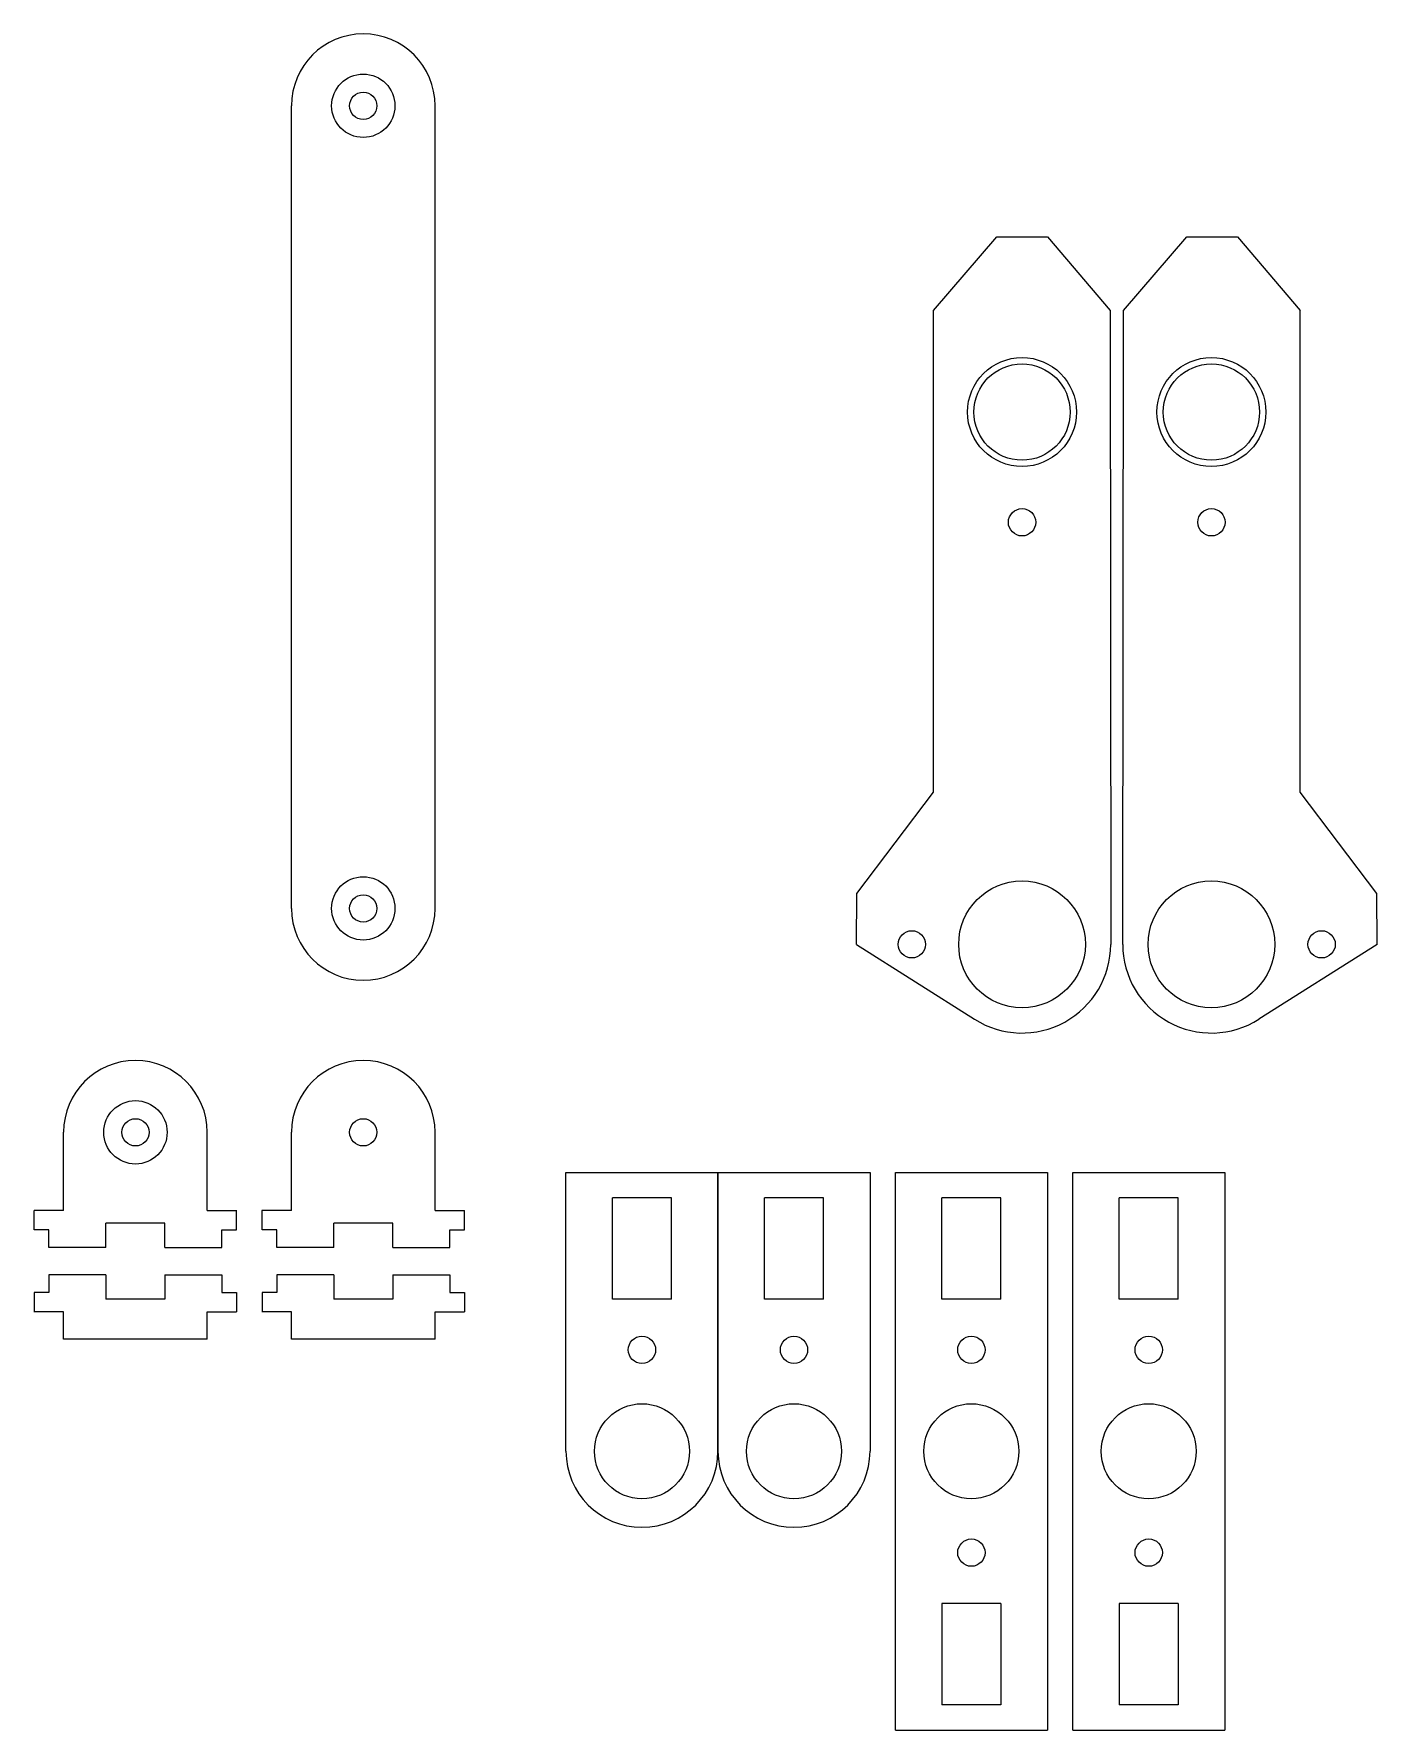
# Model space of a CAD drawing. Header units: inches. Extents: x -0.1 to 5.2, y 1.31 to 8.
import ezdxf

# ---------------------------------------------------------------- set-up
doc = ezdxf.new("R2010")
doc.units = ezdxf.units.IN
doc.header["$MEASUREMENT"] = 0
doc.layers.get('0').update_dxf_attribs({"lineweight": 25, "true_color": 0xffffff})

msp = doc.modelspace()

# ---------------------------------------------------------------- linework, layer by layer
at = {"color": 1, "true_color": 0xff0000}
for p, q in [((0.9158, 4.55), (0.9158, 7.7165)), ((1.4828, 4.55), (1.4828, 7.7165)), ((3.4493, 6.9082), (3.7, 7.2)), ((3.7, 7.2), (3.9, 7.2)), ((3.9, 7.2), (4.1468, 6.9082)), ((4.1993, 6.9082), (4.45, 7.2)), ((4.45, 7.2), (4.65, 7.2)), ((4.65, 7.2), (4.8968, 6.9082)), ((3.4493, 5.0083), (3.4493, 6.9082)), ((4.1468, 6.9082), (4.1493, 4.4082)), ((4.1968, 4.4082), (4.1993, 6.9082)), ((4.8968, 5.0083), (4.8968, 6.9082)), ((4.8968, 6.4082), (4.8968, 6.4082)), ((3.1468, 4.6082), (3.4493, 5.0083)), ((5.1993, 4.6082), (4.8968, 5.0083)), ((3.1454, 4.4082), (3.1468, 4.6082)), ((5.2007, 4.4082), (5.1993, 4.6082)), ((3.1454, 4.4082), (3.6119, 4.1126)), ((5.2007, 4.4082), (4.7342, 4.1126)), ((0.0165, 3.3582), (0.0165, 3.6665)), ((0.5835, 3.3582), (0.5835, 3.6665)), ((0.9158, 3.3582), (0.9158, 3.6665)), ((1.4828, 3.3582), (1.4828, 3.6665)), ((1.9993, 3.5083), (2.5993, 3.5083)), ((1.9993, 2.4082), (1.9993, 3.5083)), ((2.5993, 3.5083), (3.1993, 3.5083)), ((2.5993, 3.5083), (2.5993, 2.4082)), ((2.5993, 2.4082), (2.5993, 3.5083)), ((3.1993, 3.5083), (3.1993, 2.4082)), ((3.2993, 3.5083), (3.8993, 3.5083)), ((3.2993, 1.3083), (3.2993, 3.5083)), ((3.8993, 3.5083), (3.8993, 1.3083)), ((3.9993, 3.5083), (4.5993, 3.5083)), ((3.9993, 1.3083), (3.9993, 3.5083)), ((4.5993, 3.5083), (4.5993, 1.3083)), ((0.0165, 3.3582), (-0.1, 3.3582)), ((-0.1, 3.2815), (-0.1, 3.3582)), ((0.5835, 3.3582), (0.7, 3.3582)), ((0.6993, 3.2815), (0.6993, 3.3582)), ((0.9158, 3.3582), (0.7993, 3.3582)), ((0.8, 3.2815), (0.8, 3.3582)), ((1.4828, 3.3582), (1.5993, 3.3582)), ((1.5993, 3.2815), (1.5993, 3.3582)), ((-0.0417, 3.2815), (-0.1, 3.2815)), ((-0.0417, 3.2121), (-0.0417, 3.2815)), ((0.4161, 3.3082), (0.1831, 3.3082)), ((0.1831, 3.2121), (0.1831, 3.3082)), ((0.4161, 3.2121), (0.4161, 3.3082)), ((0.641, 3.2815), (0.6993, 3.2815)), ((0.641, 3.2121), (0.641, 3.2815)), ((0.8583, 3.2815), (0.8, 3.2815)), ((0.8583, 3.2121), (0.8583, 3.2815)), ((1.3161, 3.3082), (1.0831, 3.3082)), ((1.0831, 3.2121), (1.0831, 3.3082)), ((1.3161, 3.2121), (1.3161, 3.3082)), ((1.541, 3.2815), (1.5993, 3.2815)), ((1.541, 3.2121), (1.541, 3.2815)), ((0.1831, 3.2121), (-0.0417, 3.2121)), ((0.4161, 3.2121), (0.641, 3.2121)), ((1.0831, 3.2121), (0.8583, 3.2121)), ((1.3161, 3.2121), (1.541, 3.2121)), ((-0.0417, 3.1044), (-0.0417, 3.035)), ((0.1831, 3.1044), (-0.0417, 3.1044)), ((0.1831, 3.1044), (0.1831, 3.0082)), ((0.4161, 3.1044), (0.4161, 3.0082)), ((0.4161, 3.1044), (0.641, 3.1044)), ((0.641, 3.1044), (0.641, 3.035)), ((0.8583, 3.1044), (0.8583, 3.035)), ((1.0831, 3.1044), (0.8583, 3.1044)), ((1.0831, 3.1044), (1.0831, 3.0082)), ((1.3161, 3.1044), (1.3161, 3.0082)), ((1.3161, 3.1044), (1.541, 3.1044)), ((1.541, 3.1044), (1.541, 3.035)), ((-0.0417, 3.035), (-0.1, 3.035)), ((-0.1, 3.035), (-0.1, 2.9582)), ((0.641, 3.035), (0.6993, 3.035)), ((0.6993, 3.035), (0.6993, 2.9582)), ((0.8583, 3.035), (0.8, 3.035)), ((0.8, 3.035), (0.8, 2.9582)), ((1.541, 3.035), (1.5993, 3.035)), ((1.5993, 3.035), (1.5993, 2.9582)), ((0.0158, 2.9582), (-0.1007, 2.9582)), ((0.0158, 2.85), (0.0158, 2.9582)), ((0.0158, 2.9582), (0.0158, 2.9582)), ((0.4161, 3.0082), (0.1831, 3.0082)), ((0.5828, 2.9582), (0.6993, 2.9582)), ((0.5828, 2.85), (0.5828, 2.9582)), ((0.9158, 2.9582), (0.7993, 2.9582)), ((0.9158, 2.85), (0.9158, 2.9582)), ((0.9158, 2.9582), (0.9158, 2.9582)), ((1.3161, 3.0082), (1.0831, 3.0082)), ((1.4828, 2.9582), (1.5993, 2.9582)), ((1.4828, 2.85), (1.4828, 2.9582)), ((0.5828, 2.85), (0.0158, 2.85)), ((1.4828, 2.85), (0.9158, 2.85)), ((3.2993, 1.3083), (3.8993, 1.3083)), ((3.9993, 1.3083), (4.5993, 1.3083))]:
    msp.add_line(p, q, dxfattribs=at)
at = {"color": 7, "true_color": 0x000000}
for p, q in [((2.4158, 3.4082), (2.1828, 3.4082)), ((2.1828, 3.0082), (2.1828, 3.4082)), ((2.4158, 3.0082), (2.4158, 3.4082)), ((3.0158, 3.4082), (2.7828, 3.4082)), ((2.7828, 3.0082), (2.7828, 3.4082)), ((3.0158, 3.0082), (3.0158, 3.4082)), ((3.7158, 3.4082), (3.4828, 3.4082)), ((3.4828, 3.0082), (3.4828, 3.4082)), ((3.7158, 3.0082), (3.7158, 3.4082)), ((4.4158, 3.4082), (4.1828, 3.4082)), ((4.1828, 3.0082), (4.1828, 3.4082)), ((4.4158, 3.0082), (4.4158, 3.4082)), ((2.4158, 3.0082), (2.1828, 3.0082)), ((3.0158, 3.0082), (2.7828, 3.0082)), ((3.7158, 3.0082), (3.4828, 3.0082)), ((4.4158, 3.0082), (4.1828, 3.0082)), ((3.7158, 1.8082), (3.4828, 1.8082)), ((3.4828, 1.8082), (3.4828, 1.4083)), ((3.7158, 1.8082), (3.7158, 1.4083)), ((4.4158, 1.8082), (4.1828, 1.8082)), ((4.1828, 1.8082), (4.1828, 1.4083)), ((4.4158, 1.8082), (4.4158, 1.4083)), ((3.7158, 1.4083), (3.4828, 1.4083)), ((4.4158, 1.4083), (4.1828, 1.4083))]:
    msp.add_line(p, q, dxfattribs=at)
for centre, radius in [((1.1993, 7.7165), 0.125), ((3.7993, 6.0732), 0.0539), ((4.5468, 6.0732), 0.0539), ((1.1993, 4.55), 0.125), ((0.3, 3.6665), 0.125)]:
    msp.add_circle(centre, radius)
for centre, radius in [((1.1993, 7.7165), 0.0539), ((3.7993, 6.5082), 0.215), ((3.7993, 6.5082), 0.19), ((4.5468, 6.5082), 0.215), ((4.5468, 6.5082), 0.19), ((3.7993, 4.4082), 0.25), ((4.5468, 4.4082), 0.25), ((1.1993, 4.55), 0.0539), ((3.3643, 4.4082), 0.0539), ((4.9818, 4.4082), 0.0539), ((0.3, 3.6665), 0.0539), ((1.1993, 3.6665), 0.0539), ((2.2993, 2.8082), 0.0539), ((2.8993, 2.8082), 0.0539), ((3.5993, 2.8082), 0.0539), ((4.2993, 2.8082), 0.0539), ((2.2993, 2.4082), 0.1875), ((2.8993, 2.4082), 0.1875), ((3.5993, 2.4082), 0.1875), ((4.2993, 2.4082), 0.1875), ((3.5993, 2.0082), 0.0539), ((4.2993, 2.0082), 0.0539)]:
    msp.add_circle(centre, radius, dxfattribs=at)
at = {"color": 1, "true_color": 0xff0000}
for centre, radius, start, end in [((1.1993, 7.7165), 0.2835, 0, 180), ((1.1993, 4.55), 0.2835, 180, 0), ((3.7993, 4.4082), 0.35, 237.63794, 0), ((4.5468, 4.4082), 0.35, 180, 302.36206), ((0.3, 3.6665), 0.2835, 0, 180), ((1.1993, 3.6665), 0.2835, 0, 180), ((2.2993, 2.4082), 0.3, 180, 0), ((2.8993, 2.4082), 0.3, 180, 0)]:
    msp.add_arc(centre, radius, start, end, dxfattribs=at)

doc.saveas('drawing.dxf')
